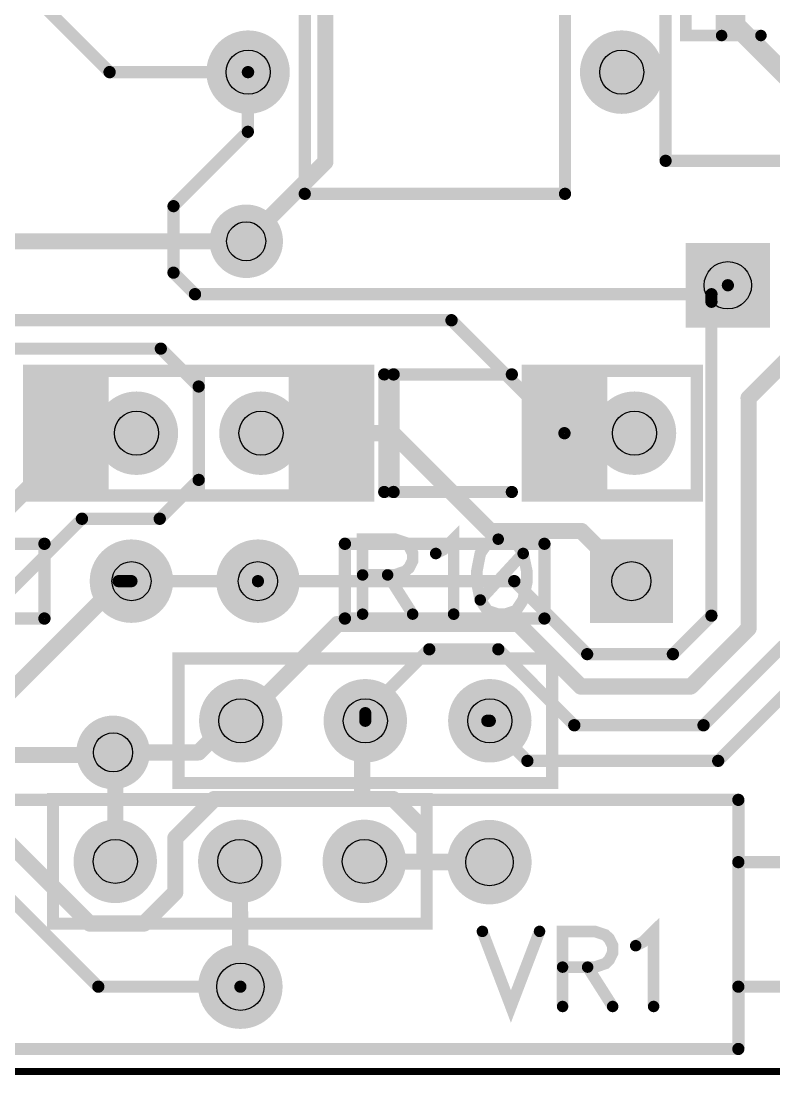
# Model space of a CAD drawing. Extents: x 0 to 2.88, y -0.23 to 2.17.
# Drawn here: x 1.951 to 2.556, y -0.003 to 0.843 of the extents above; entities that cross this region are included whole.
import ezdxf

# ---------------------------------------------------------------- set-up
doc = ezdxf.new("R2010")
doc.units = 0
for name, color, linetype in [('Board_Outline', 13, 'CONTINUOUS'), ('Bottom', 6, 'CONTINUOUS'), ('Bottom_Mask', 10, 'CONTINUOUS'), ('Bottom_Paste', 9, 'CONTINUOUS'), ('Bottom_Silk', 11, 'CONTINUOUS'), ('Drill_Bottom', 8, 'CONTINUOUS'), ('Drill_Top', 7, 'CONTINUOUS'), ('Top', 5, 'CONTINUOUS'), ('Top_Mask', 3, 'CONTINUOUS'), ('Top_Silk', 2, 'CONTINUOUS')]:
    doc.layers.add(name, color=color, linetype=linetype)

msp = doc.modelspace()

# ---------------------------------------------------------------- linework, layer by layer
at = {"layer": 'Board_Outline', "linetype": 'CONTINUOUS', "const_width": 0.0055}
msp.add_lwpolyline([(0, 2.1654), (2.874, 2.1654), (2.874, 0), (0, 0), (0, 2.1654)], dxfattribs=at)
at = {"layer": 'Bottom', "linetype": 'CONTINUOUS'}
for points, const_width in [([(2.525, 0.84), (2.525, 1.0438)], 0.0157), ([(2.1955, 0.9557), (2.1955, 0.7302)], 0.013), ([(2.0222, 0.8024), (1.8851, 0.9395)], 0.0098), ([(2.6634, 0.7017), (2.525, 0.84)], 0.0157), ([(2.1335, 0.8024), (2.0222, 0.8024)], 0.0098), ([(2.0222, 0.8024), (2.1332, 0.8024)], 0.0098), ([(2.1332, 0.8024), (2.1332, 0.7545)], 0.0098), ([(2.1332, 0.7545), (2.0735, 0.6948)], 0.0098), ([(2.1955, 0.7302), (2.1319, 0.6666)], 0.013), ([(2.0735, 0.6948), (2.0735, 0.6414)], 0.0098), ([(2.6777, 0.6831), (2.5354, 0.5407)], 0.013), ([(2.0735, 0.6414), (2.0908, 0.6241)], 0.0098), ([(2.5055, 0.618), (2.5187, 0.6313)], 0.0098), ([(2.0908, 0.6241), (2.5055, 0.6241)], 0.0098), ([(2.5055, 0.6241), (2.5055, 0.618)], 0.0098), ([(2.5055, 0.366), (2.5055, 0.618)], 0.0098), ([(1.9369, 0.6032), (2.2968, 0.6032)], 0.0098), ([(2.2968, 0.6032), (2.3875, 0.5125)], 0.0098), ([(2.0634, 0.5804), (1.9127, 0.5804)], 0.0098), ([(2.0938, 0.55), (2.0634, 0.5804)], 0.0098), ([(2.0938, 0.475), (2.0938, 0.55)], 0.0098), ([(2.5354, 0.5407), (2.5354, 0.3557)], 0.013), ([(1.8809, 0.3924), (2.001, 0.5125)], 0.013), ([(2.001, 0.5125), (1.987, 0.5125)], 0.013), ([(2.0438, 0.5125), (1.987, 0.5125)], 0.013), ([(2.1438, 0.5125), (2.2005, 0.5125)], 0.013), ([(2.2495, 0.5125), (2.2005, 0.5125)], 0.013), ([(2.328, 0.434), (2.2495, 0.5125)], 0.013), ([(2.4438, 0.5125), (2.3875, 0.5125)], 0.013), ([(2.0625, 0.4438), (2.0938, 0.475)], 0.0098), ([(1.9, 0.3438), (2, 0.4438)], 0.0098), ([(2, 0.4438), (2.0625, 0.4438)], 0.0098), ([(2.401, 0.434), (2.328, 0.434)], 0.013), ([(2.4413, 0.3937), (2.401, 0.434)], 0.013), ([(1.9031, 0.2656), (2.0312, 0.3937)], 0.013), ([(2.0312, 0.3937), (2.0295, 0.3937)], 0.013), ([(2.0398, 0.3937), (2.0295, 0.3937)], 0.0098), ([(2.0295, 0.3937), (2.1413, 0.3937)], 0.0098), ([(2.1413, 0.3937), (2.3472, 0.3937)], 0.0098), ([(2.3472, 0.3937), (2.4058, 0.3351)], 0.0098), ([(2.2053, 0.3593), (2.1276, 0.2816)], 0.013), ([(2.3504, 0.3593), (2.2053, 0.3593)], 0.013), ([(2.4006, 0.3091), (2.3504, 0.3593)], 0.013), ([(2.4746, 0.3351), (2.5055, 0.366)], 0.0098), ([(2.5109, 0.2494), (2.6242, 0.3627)], 0.0098), ([(2.5354, 0.3557), (2.4889, 0.3091)], 0.013), ([(2.4992, 0.278), (2.5637, 0.3425)], 0.0098), ([(2.2276, 0.2877), (2.2789, 0.339)], 0.0098), ([(2.2789, 0.339), (2.3344, 0.339)], 0.0098), ([(2.3344, 0.339), (2.3954, 0.278)], 0.0098), ([(2.4058, 0.3351), (2.4746, 0.3351)], 0.0098), ([(2.4889, 0.3091), (2.4006, 0.3091)], 0.013), ([(2.0937, 0.2562), (2.1276, 0.2901)], 0.013), ([(2.1276, 0.2901), (2.0938, 0.2562)], 0.013), ([(2.1276, 0.2816), (2.1276, 0.2901)], 0.013), ([(2.1276, 0.2901), (2.1276, 0.2816)], 0.013), ([(2.2276, 0.2816), (2.225, 0.2816)], 0.013), ([(2.225, 0.2816), (2.225, 0.2188)], 0.013), ([(2.2276, 0.2816), (2.2276, 0.2877)], 0.0098), ([(2.3276, 0.2816), (2.3256, 0.2816)], 0.0098), ([(2.3256, 0.2816), (2.3577, 0.2494)], 0.0098), ([(2.3954, 0.278), (2.4992, 0.278)], 0.0098), ([(2.0938, 0.2562), (2.025, 0.2562)], 0.013), ([(2.0268, 0.1687), (2.0268, 0.2562)], 0.013), ([(2.0268, 0.2562), (2.0937, 0.2562)], 0.013), ([(2.3577, 0.2494), (2.5109, 0.2494)], 0.0098), ([(2.1063, 0.2188), (2.075, 0.1875)], 0.013), ([(2.2312, 0.2188), (2.1063, 0.2188)], 0.013), ([(2.225, 0.2188), (2.2312, 0.2188)], 0.013), ([(2.25, 0.2188), (2.2312, 0.2188)], 0.013), ([(2.275, 0.1938), (2.25, 0.2188)], 0.013), ([(2.0062, 0.1188), (1.9366, 0.1884)], 0.013), ([(2.275, 0.1681), (2.275, 0.1938)], 0.013), ([(2.075, 0.1875), (2.075, 0.1438)], 0.013), ([(2.0131, 0.0681), (1.902, 0.1792)], 0.0098), ([(2.1273, 0.0681), (2.1268, 0.1687)], 0.013), ([(2.2268, 0.1687), (2.3273, 0.1681)], 0.013), ([(2.3273, 0.1681), (2.275, 0.1681)], 0.013), ([(2.075, 0.1438), (2.05, 0.1188)], 0.013), ([(2.05, 0.1188), (2.0062, 0.1188)], 0.013), ([(2.1273, 0.0681), (2.0131, 0.0681)], 0.0098)]:
    msp.add_lwpolyline(points, dxfattribs=dict(at, const_width=const_width))
for points, const_width in [([(2.5211, 0.84, 1), (2.5289, 0.84, 1), (2.5211, 0.84, 1)], 0.0079), ([(2.5211, 0.84, 1), (2.5289, 0.84, 1), (2.5211, 0.84, 1)], 0.0079), ([(2.1482, 0.8024, 1), (2.1187, 0.8024, 1), (2.1482, 0.8024, 1)], 0.0295), ([(2.4482, 0.8024, 1), (2.4187, 0.8024, 1), (2.4482, 0.8024, 1)], 0.0295), ([(2.0197, 0.8024, 1), (2.0247, 0.8024, 1), (2.0197, 0.8024, 1)], 0.0049), ([(2.0197, 0.8024, 1), (2.0247, 0.8024, 1), (2.0197, 0.8024, 1)], 0.0049), ([(2.0197, 0.8024, 1), (2.0247, 0.8024, 1), (2.0197, 0.8024, 1)], 0.0049), ([(2.1308, 0.8024, 1), (2.1357, 0.8024, 1), (2.1308, 0.8024, 1)], 0.0049), ([(2.1308, 0.8024, 1), (2.1357, 0.8024, 1), (2.1308, 0.8024, 1)], 0.0049), ([(2.131, 0.8024, 1), (2.1359, 0.8024, 1), (2.131, 0.8024, 1)], 0.0049), ([(2.1308, 0.7545, 1), (2.1357, 0.7545, 1), (2.1308, 0.7545, 1)], 0.0049), ([(2.1308, 0.7545, 1), (2.1357, 0.7545, 1), (2.1308, 0.7545, 1)], 0.0049), ([(2.1922, 0.7302, 1), (2.1987, 0.7302, 1), (2.1922, 0.7302, 1)], 0.0065), ([(2.1922, 0.7302, 1), (2.1987, 0.7302, 1), (2.1922, 0.7302, 1)], 0.0065), ([(2.0711, 0.6948, 1), (2.076, 0.6948, 1), (2.0711, 0.6948, 1)], 0.0049), ([(2.0711, 0.6948, 1), (2.076, 0.6948, 1), (2.0711, 0.6948, 1)], 0.0049), ([(2.1172, 0.6666, 1), (2.1467, 0.6666, 1), (2.1172, 0.6666, 1)], 0.0295), ([(2.1287, 0.6666, 1), (2.1352, 0.6666, 1), (2.1287, 0.6666, 1)], 0.0065), ([(2.0711, 0.6414, 1), (2.076, 0.6414, 1), (2.0711, 0.6414, 1)], 0.0049), ([(2.0711, 0.6414, 1), (2.076, 0.6414, 1), (2.0711, 0.6414, 1)], 0.0049), ([(2.5163, 0.6313, 1), (2.5212, 0.6313, 1), (2.5163, 0.6313, 1)], 0.0049), ([(2.0883, 0.6241, 1), (2.0933, 0.6241, 1), (2.0883, 0.6241, 1)], 0.0049), ([(2.0883, 0.6241, 1), (2.0933, 0.6241, 1), (2.0883, 0.6241, 1)], 0.0049), ([(2.5031, 0.6241, 1), (2.508, 0.6241, 1), (2.5031, 0.6241, 1)], 0.0049), ([(2.5031, 0.6241, 1), (2.508, 0.6241, 1), (2.5031, 0.6241, 1)], 0.0049), ([(2.5031, 0.618, 1), (2.508, 0.618, 1), (2.5031, 0.618, 1)], 0.0049), ([(2.5031, 0.618, 1), (2.508, 0.618, 1), (2.5031, 0.618, 1)], 0.0049), ([(2.5031, 0.618, 1), (2.508, 0.618, 1), (2.5031, 0.618, 1)], 0.0049), ([(2.2943, 0.6032, 1), (2.2993, 0.6032, 1), (2.2943, 0.6032, 1)], 0.0049), ([(2.2943, 0.6032, 1), (2.2993, 0.6032, 1), (2.2943, 0.6032, 1)], 0.0049), ([(2.0609, 0.5804, 1), (2.0658, 0.5804, 1), (2.0609, 0.5804, 1)], 0.0049), ([(2.0609, 0.5804, 1), (2.0658, 0.5804, 1), (2.0609, 0.5804, 1)], 0.0049), ([(2.0913, 0.55, 1), (2.0962, 0.55, 1), (2.0913, 0.55, 1)], 0.0049), ([(2.0913, 0.55, 1), (2.0962, 0.55, 1), (2.0913, 0.55, 1)], 0.0049), ([(2.0585, 0.5125, 1), (2.029, 0.5125, 1), (2.0585, 0.5125, 1)], 0.0295), ([(2.1585, 0.5125, 1), (2.129, 0.5125, 1), (2.1585, 0.5125, 1)], 0.0295), ([(2.4585, 0.5125, 1), (2.429, 0.5125, 1), (2.4585, 0.5125, 1)], 0.0295), ([(2.5321, 0.5407, 1), (2.5386, 0.5407, 1), (2.5321, 0.5407, 1)], 0.0065), ([(2.5321, 0.5407, 1), (2.5386, 0.5407, 1), (2.5321, 0.5407, 1)], 0.0065), ([(1.9838, 0.5125, 1), (1.9903, 0.5125, 1), (1.9838, 0.5125, 1)], 0.0065), ([(1.9838, 0.5125, 1), (1.9903, 0.5125, 1), (1.9838, 0.5125, 1)], 0.0065), ([(1.9978, 0.5125, 1), (2.0043, 0.5125, 1), (1.9978, 0.5125, 1)], 0.0065), ([(1.9978, 0.5125, 1), (2.0043, 0.5125, 1), (1.9978, 0.5125, 1)], 0.0065), ([(2.0405, 0.5125, 1), (2.047, 0.5125, 1), (2.0405, 0.5125, 1)], 0.0065), ([(2.1405, 0.5125, 1), (2.147, 0.5125, 1), (2.1405, 0.5125, 1)], 0.0065), ([(2.1972, 0.5125, 1), (2.2037, 0.5125, 1), (2.1972, 0.5125, 1)], 0.0065), ([(2.1972, 0.5125, 1), (2.2037, 0.5125, 1), (2.1972, 0.5125, 1)], 0.0065), ([(2.2463, 0.5125, 1), (2.2528, 0.5125, 1), (2.2463, 0.5125, 1)], 0.0065), ([(2.2463, 0.5125, 1), (2.2528, 0.5125, 1), (2.2463, 0.5125, 1)], 0.0065), ([(2.3843, 0.5125, 1), (2.3907, 0.5125, 1), (2.3843, 0.5125, 1)], 0.0065), ([(2.385, 0.5125, 1), (2.39, 0.5125, 1), (2.385, 0.5125, 1)], 0.0049), ([(2.4405, 0.5125, 1), (2.447, 0.5125, 1), (2.4405, 0.5125, 1)], 0.0065), ([(2.0913, 0.475, 1), (2.0962, 0.475, 1), (2.0913, 0.475, 1)], 0.0049), ([(2.0913, 0.475, 1), (2.0962, 0.475, 1), (2.0913, 0.475, 1)], 0.0049), ([(1.9975, 0.4438, 1), (2.0025, 0.4438, 1), (1.9975, 0.4438, 1)], 0.0049), ([(1.9975, 0.4438, 1), (2.0025, 0.4438, 1), (1.9975, 0.4438, 1)], 0.0049), ([(2.06, 0.4438, 1), (2.065, 0.4438, 1), (2.06, 0.4438, 1)], 0.0049), ([(2.06, 0.4438, 1), (2.065, 0.4438, 1), (2.06, 0.4438, 1)], 0.0049), ([(2.3248, 0.434, 1), (2.3313, 0.434, 1), (2.3248, 0.434, 1)], 0.0065), ([(2.3248, 0.434, 1), (2.3313, 0.434, 1), (2.3248, 0.434, 1)], 0.0065), ([(2.3978, 0.434, 1), (2.4043, 0.434, 1), (2.3978, 0.434, 1)], 0.0065), ([(2.3978, 0.434, 1), (2.4043, 0.434, 1), (2.3978, 0.434, 1)], 0.0065), ([(2.0545, 0.3937, 1), (2.025, 0.3937, 1), (2.0545, 0.3937, 1)], 0.0295), ([(2.1561, 0.3937, 1), (2.1266, 0.3937, 1), (2.1561, 0.3937, 1)], 0.0295), ([(2.0262, 0.3937, 1), (2.0327, 0.3937, 1), (2.0262, 0.3937, 1)], 0.0065), ([(2.027, 0.3937, 1), (2.0319, 0.3937, 1), (2.027, 0.3937, 1)], 0.0049), ([(2.027, 0.3937, 1), (2.0319, 0.3937, 1), (2.027, 0.3937, 1)], 0.0049), ([(2.028, 0.3937, 1), (2.0344, 0.3937, 1), (2.028, 0.3937, 1)], 0.0065), ([(2.028, 0.3937, 1), (2.0344, 0.3937, 1), (2.028, 0.3937, 1)], 0.0065), ([(2.0373, 0.3937, 1), (2.0422, 0.3937, 1), (2.0373, 0.3937, 1)], 0.0049), ([(2.1389, 0.3937, 1), (2.1438, 0.3937, 1), (2.1389, 0.3937, 1)], 0.0049), ([(2.1389, 0.3937, 1), (2.1438, 0.3937, 1), (2.1389, 0.3937, 1)], 0.0049), ([(2.3447, 0.3937, 1), (2.3497, 0.3937, 1), (2.3447, 0.3937, 1)], 0.0049), ([(2.3447, 0.3937, 1), (2.3497, 0.3937, 1), (2.3447, 0.3937, 1)], 0.0049), ([(2.4381, 0.3937, 1), (2.4446, 0.3937, 1), (2.4381, 0.3937, 1)], 0.0065), ([(2.202, 0.3593, 1), (2.2085, 0.3593, 1), (2.202, 0.3593, 1)], 0.0065), ([(2.202, 0.3593, 1), (2.2085, 0.3593, 1), (2.202, 0.3593, 1)], 0.0065), ([(2.3472, 0.3593, 1), (2.3537, 0.3593, 1), (2.3472, 0.3593, 1)], 0.0065), ([(2.3472, 0.3593, 1), (2.3537, 0.3593, 1), (2.3472, 0.3593, 1)], 0.0065), ([(2.5031, 0.366, 1), (2.508, 0.366, 1), (2.5031, 0.366, 1)], 0.0049), ([(2.5031, 0.366, 1), (2.508, 0.366, 1), (2.5031, 0.366, 1)], 0.0049), ([(2.5321, 0.3557, 1), (2.5386, 0.3557, 1), (2.5321, 0.3557, 1)], 0.0065), ([(2.5321, 0.3557, 1), (2.5386, 0.3557, 1), (2.5321, 0.3557, 1)], 0.0065), ([(2.2765, 0.339, 1), (2.2814, 0.339, 1), (2.2765, 0.339, 1)], 0.0049), ([(2.2765, 0.339, 1), (2.2814, 0.339, 1), (2.2765, 0.339, 1)], 0.0049), ([(2.3319, 0.339, 1), (2.3368, 0.339, 1), (2.3319, 0.339, 1)], 0.0049), ([(2.3319, 0.339, 1), (2.3368, 0.339, 1), (2.3319, 0.339, 1)], 0.0049), ([(2.4033, 0.3351, 1), (2.4082, 0.3351, 1), (2.4033, 0.3351, 1)], 0.0049), ([(2.4033, 0.3351, 1), (2.4082, 0.3351, 1), (2.4033, 0.3351, 1)], 0.0049), ([(2.4721, 0.3351, 1), (2.4771, 0.3351, 1), (2.4721, 0.3351, 1)], 0.0049), ([(2.4721, 0.3351, 1), (2.4771, 0.3351, 1), (2.4721, 0.3351, 1)], 0.0049), ([(2.3973, 0.3091, 1), (2.4038, 0.3091, 1), (2.3973, 0.3091, 1)], 0.0065), ([(2.3973, 0.3091, 1), (2.4038, 0.3091, 1), (2.3973, 0.3091, 1)], 0.0065), ([(2.4856, 0.3091, 1), (2.4921, 0.3091, 1), (2.4856, 0.3091, 1)], 0.0065), ([(2.4856, 0.3091, 1), (2.4921, 0.3091, 1), (2.4856, 0.3091, 1)], 0.0065), ([(2.1423, 0.2816, 1), (2.1128, 0.2816, 1), (2.1423, 0.2816, 1)], 0.0295), ([(2.2423, 0.2816, 1), (2.2128, 0.2816, 1), (2.2423, 0.2816, 1)], 0.0295), ([(2.3423, 0.2816, 1), (2.3128, 0.2816, 1), (2.3423, 0.2816, 1)], 0.0295), ([(2.1243, 0.2901, 1), (2.1308, 0.2901, 1), (2.1243, 0.2901, 1)], 0.0065), ([(2.1243, 0.2901, 1), (2.1308, 0.2901, 1), (2.1243, 0.2901, 1)], 0.0065), ([(2.1243, 0.2901, 1), (2.1308, 0.2901, 1), (2.1243, 0.2901, 1)], 0.0065), ([(2.1243, 0.2901, 1), (2.1308, 0.2901, 1), (2.1243, 0.2901, 1)], 0.0065), ([(2.1243, 0.2816, 1), (2.1308, 0.2816, 1), (2.1243, 0.2816, 1)], 0.0065), ([(2.1243, 0.2816, 1), (2.1308, 0.2816, 1), (2.1243, 0.2816, 1)], 0.0065), ([(2.1243, 0.2816, 1), (2.1308, 0.2816, 1), (2.1243, 0.2816, 1)], 0.0065), ([(2.2218, 0.2816, 1), (2.2282, 0.2816, 1), (2.2218, 0.2816, 1)], 0.0065), ([(2.2218, 0.2816, 1), (2.2282, 0.2816, 1), (2.2218, 0.2816, 1)], 0.0065), ([(2.2243, 0.2816, 1), (2.2308, 0.2816, 1), (2.2243, 0.2816, 1)], 0.0065), ([(2.2251, 0.2877, 1), (2.23, 0.2877, 1), (2.2251, 0.2877, 1)], 0.0049), ([(2.2251, 0.2877, 1), (2.23, 0.2877, 1), (2.2251, 0.2877, 1)], 0.0049), ([(2.0102, 0.2562, 1), (2.0398, 0.2562, 1), (2.0102, 0.2562, 1)], 0.0295), ([(2.2251, 0.2816, 1), (2.23, 0.2816, 1), (2.2251, 0.2816, 1)], 0.0049), ([(2.3231, 0.2816, 1), (2.328, 0.2816, 1), (2.3231, 0.2816, 1)], 0.0049), ([(2.3231, 0.2816, 1), (2.328, 0.2816, 1), (2.3231, 0.2816, 1)], 0.0049), ([(2.3251, 0.2816, 1), (2.33, 0.2816, 1), (2.3251, 0.2816, 1)], 0.0049), ([(2.3929, 0.278, 1), (2.3979, 0.278, 1), (2.3929, 0.278, 1)], 0.0049), ([(2.3929, 0.278, 1), (2.3979, 0.278, 1), (2.3929, 0.278, 1)], 0.0049), ([(2.4967, 0.278, 1), (2.5017, 0.278, 1), (2.4967, 0.278, 1)], 0.0049), ([(2.4967, 0.278, 1), (2.5017, 0.278, 1), (2.4967, 0.278, 1)], 0.0049), ([(2.0218, 0.2562, 1), (2.0282, 0.2562, 1), (2.0218, 0.2562, 1)], 0.0065), ([(2.0235, 0.2562, 1), (2.03, 0.2562, 1), (2.0235, 0.2562, 1)], 0.0065), ([(2.0235, 0.2562, 1), (2.03, 0.2562, 1), (2.0235, 0.2562, 1)], 0.0065), ([(2.0905, 0.2562, 1), (2.097, 0.2562, 1), (2.0905, 0.2562, 1)], 0.0065), ([(2.0905, 0.2562, 1), (2.097, 0.2562, 1), (2.0905, 0.2562, 1)], 0.0065), ([(2.0905, 0.2562, 1), (2.097, 0.2562, 1), (2.0905, 0.2562, 1)], 0.0065), ([(2.0905, 0.2562, 1), (2.097, 0.2562, 1), (2.0905, 0.2562, 1)], 0.0065), ([(2.3553, 0.2494, 1), (2.3602, 0.2494, 1), (2.3553, 0.2494, 1)], 0.0049), ([(2.3553, 0.2494, 1), (2.3602, 0.2494, 1), (2.3553, 0.2494, 1)], 0.0049), ([(2.5085, 0.2494, 1), (2.5134, 0.2494, 1), (2.5085, 0.2494, 1)], 0.0049), ([(2.5085, 0.2494, 1), (2.5134, 0.2494, 1), (2.5085, 0.2494, 1)], 0.0049), ([(2.103, 0.2188, 1), (2.1095, 0.2188, 1), (2.103, 0.2188, 1)], 0.0065), ([(2.103, 0.2188, 1), (2.1095, 0.2188, 1), (2.103, 0.2188, 1)], 0.0065), ([(2.2218, 0.2188, 1), (2.2282, 0.2188, 1), (2.2218, 0.2188, 1)], 0.0065), ([(2.2218, 0.2188, 1), (2.2282, 0.2188, 1), (2.2218, 0.2188, 1)], 0.0065), ([(2.228, 0.2188, 1), (2.2345, 0.2188, 1), (2.228, 0.2188, 1)], 0.0065), ([(2.228, 0.2188, 1), (2.2345, 0.2188, 1), (2.228, 0.2188, 1)], 0.0065), ([(2.228, 0.2188, 1), (2.2345, 0.2188, 1), (2.228, 0.2188, 1)], 0.0065), ([(2.2468, 0.2188, 1), (2.2532, 0.2188, 1), (2.2468, 0.2188, 1)], 0.0065), ([(2.2468, 0.2188, 1), (2.2532, 0.2188, 1), (2.2468, 0.2188, 1)], 0.0065), ([(2.0415, 0.1687, 1), (2.012, 0.1687, 1), (2.0415, 0.1687, 1)], 0.0295), ([(2.1415, 0.1687, 1), (2.112, 0.1687, 1), (2.1415, 0.1687, 1)], 0.0295), ([(2.2415, 0.1687, 1), (2.212, 0.1687, 1), (2.2415, 0.1687, 1)], 0.0295), ([(2.2718, 0.1938, 1), (2.2782, 0.1938, 1), (2.2718, 0.1938, 1)], 0.0065), ([(2.2718, 0.1938, 1), (2.2782, 0.1938, 1), (2.2718, 0.1938, 1)], 0.0065), ([(2.3423, 0.1681, 1), (2.3123, 0.1681, 1), (2.3423, 0.1681, 1)], 0.03), ([(2.0718, 0.1875, 1), (2.0782, 0.1875, 1), (2.0718, 0.1875, 1)], 0.0065), ([(2.0718, 0.1875, 1), (2.0782, 0.1875, 1), (2.0718, 0.1875, 1)], 0.0065), ([(2.0235, 0.1687, 1), (2.03, 0.1687, 1), (2.0235, 0.1687, 1)], 0.0065), ([(2.1235, 0.1687, 1), (2.13, 0.1687, 1), (2.1235, 0.1687, 1)], 0.0065), ([(2.2235, 0.1687, 1), (2.23, 0.1687, 1), (2.2235, 0.1687, 1)], 0.0065), ([(2.2718, 0.1681, 1), (2.2782, 0.1681, 1), (2.2718, 0.1681, 1)], 0.0065), ([(2.2718, 0.1681, 1), (2.2782, 0.1681, 1), (2.2718, 0.1681, 1)], 0.0065), ([(2.324, 0.1681, 1), (2.3305, 0.1681, 1), (2.324, 0.1681, 1)], 0.0065), ([(2.324, 0.1681, 1), (2.3305, 0.1681, 1), (2.324, 0.1681, 1)], 0.0065), ([(2.0718, 0.1438, 1), (2.0782, 0.1438, 1), (2.0718, 0.1438, 1)], 0.0065), ([(2.0718, 0.1438, 1), (2.0782, 0.1438, 1), (2.0718, 0.1438, 1)], 0.0065), ([(2.003, 0.1188, 1), (2.0095, 0.1188, 1), (2.003, 0.1188, 1)], 0.0065), ([(2.003, 0.1188, 1), (2.0095, 0.1188, 1), (2.003, 0.1188, 1)], 0.0065), ([(2.0468, 0.1188, 1), (2.0532, 0.1188, 1), (2.0468, 0.1188, 1)], 0.0065), ([(2.0468, 0.1188, 1), (2.0532, 0.1188, 1), (2.0468, 0.1188, 1)], 0.0065), ([(2.1423, 0.0681, 1), (2.1123, 0.0681, 1), (2.1423, 0.0681, 1)], 0.03), ([(2.0107, 0.0681, 1), (2.0156, 0.0681, 1), (2.0107, 0.0681, 1)], 0.0049), ([(2.0107, 0.0681, 1), (2.0156, 0.0681, 1), (2.0107, 0.0681, 1)], 0.0049), ([(2.124, 0.0681, 1), (2.1305, 0.0681, 1), (2.124, 0.0681, 1)], 0.0065), ([(2.1248, 0.0681, 1), (2.1297, 0.0681, 1), (2.1248, 0.0681, 1)], 0.0049)]:
    msp.add_lwpolyline(points, format="xyb", dxfattribs=dict(at, const_width=const_width))
at = {"layer": 'Bottom'}
for points in [[(2.4887, 0.6613), (2.5487, 0.6613), (2.4887, 0.6013), (2.5487, 0.6013)], [(1.9565, 0.5637), (2.0175, 0.5637), (1.9565, 0.4613), (2.0175, 0.4613)], [(2.17, 0.5637), (2.231, 0.5637), (2.17, 0.4613), (2.231, 0.4613)], [(2.357, 0.5637), (2.418, 0.5637), (2.357, 0.4613), (2.418, 0.4613)], [(2.4118, 0.4232), (2.4709, 0.4232), (2.4118, 0.3642), (2.4709, 0.3642)]]:
    msp.add_solid(points, dxfattribs=at)
at = {"layer": 'Bottom_Mask', "linetype": 'CONTINUOUS'}
for points, const_width in [([(2.1502, 0.8024, 1), (2.1167, 0.8024, 1), (2.1502, 0.8024, 1)], 0.0335), ([(2.1167, 0.8024, 1), (2.1502, 0.8024, 1), (2.1167, 0.8024, 1)], 0.0335), ([(2.4502, 0.8024, 1), (2.4167, 0.8024, 1), (2.4502, 0.8024, 1)], 0.0335), ([(2.4167, 0.8024, 1), (2.4502, 0.8024, 1), (2.4167, 0.8024, 1)], 0.0335), ([(2.0605, 0.5125, 1), (2.027, 0.5125, 1), (2.0605, 0.5125, 1)], 0.0335), ([(2.027, 0.5125, 1), (2.0605, 0.5125, 1), (2.027, 0.5125, 1)], 0.0335), ([(2.1605, 0.5125, 1), (2.127, 0.5125, 1), (2.1605, 0.5125, 1)], 0.0335), ([(2.127, 0.5125, 1), (2.1605, 0.5125, 1), (2.127, 0.5125, 1)], 0.0335), ([(2.4605, 0.5125, 1), (2.427, 0.5125, 1), (2.4605, 0.5125, 1)], 0.0335), ([(2.427, 0.5125, 1), (2.4605, 0.5125, 1), (2.427, 0.5125, 1)], 0.0335), ([(2.0565, 0.3937, 1), (2.023, 0.3937, 1), (2.0565, 0.3937, 1)], 0.0335), ([(2.023, 0.3937, 1), (2.0565, 0.3937, 1), (2.023, 0.3937, 1)], 0.0335), ([(2.1581, 0.3937, 1), (2.1246, 0.3937, 1), (2.1581, 0.3937, 1)], 0.0335), ([(2.1246, 0.3937, 1), (2.1581, 0.3937, 1), (2.1246, 0.3937, 1)], 0.0335), ([(2.1443, 0.2816, 1), (2.1108, 0.2816, 1), (2.1443, 0.2816, 1)], 0.0335), ([(2.1108, 0.2816, 1), (2.1443, 0.2816, 1), (2.1108, 0.2816, 1)], 0.0335), ([(2.2443, 0.2816, 1), (2.2108, 0.2816, 1), (2.2443, 0.2816, 1)], 0.0335), ([(2.2108, 0.2816, 1), (2.2443, 0.2816, 1), (2.2108, 0.2816, 1)], 0.0335), ([(2.3443, 0.2816, 1), (2.3108, 0.2816, 1), (2.3443, 0.2816, 1)], 0.0335), ([(2.3108, 0.2816, 1), (2.3443, 0.2816, 1), (2.3108, 0.2816, 1)], 0.0335), ([(2.0435, 0.1687, 1), (2.01, 0.1687, 1), (2.0435, 0.1687, 1)], 0.0335), ([(2.01, 0.1687, 1), (2.0435, 0.1687, 1), (2.01, 0.1687, 1)], 0.0335), ([(2.1435, 0.1687, 1), (2.11, 0.1687, 1), (2.1435, 0.1687, 1)], 0.0335), ([(2.11, 0.1687, 1), (2.1435, 0.1687, 1), (2.11, 0.1687, 1)], 0.0335), ([(2.2435, 0.1687, 1), (2.21, 0.1687, 1), (2.2435, 0.1687, 1)], 0.0335), ([(2.21, 0.1687, 1), (2.2435, 0.1687, 1), (2.21, 0.1687, 1)], 0.0335), ([(2.3442, 0.1681, 1), (2.3103, 0.1681, 1), (2.3442, 0.1681, 1)], 0.0339), ([(2.3103, 0.1681, 1), (2.3442, 0.1681, 1), (2.3103, 0.1681, 1)], 0.0339), ([(2.1442, 0.0681, 1), (2.1103, 0.0681, 1), (2.1442, 0.0681, 1)], 0.0339), ([(2.1103, 0.0681, 1), (2.1442, 0.0681, 1), (2.1103, 0.0681, 1)], 0.0339)]:
    msp.add_lwpolyline(points, format="xyb", dxfattribs=dict(at, const_width=const_width))
at = {"layer": 'Bottom_Mask'}
for points in [[(2.4848, 0.6652), (2.5527, 0.6652), (2.4848, 0.5973), (2.5527, 0.5973)], [(1.9526, 0.5676), (2.0215, 0.5676), (1.9526, 0.4574), (2.0215, 0.4574)], [(2.166, 0.5676), (2.2349, 0.5676), (2.166, 0.4574), (2.2349, 0.4574)], [(2.3531, 0.5676), (2.4219, 0.5676), (2.3531, 0.4574), (2.4219, 0.4574)], [(2.4079, 0.4272), (2.4748, 0.4272), (2.4079, 0.3602), (2.4748, 0.3602)]]:
    msp.add_solid(points, dxfattribs=at)
at = {"layer": 'Bottom_Paste'}
for points in [[(1.9604, 0.5597), (2.0136, 0.5597), (1.9604, 0.4653), (2.0136, 0.4653)], [(2.1739, 0.5597), (2.2271, 0.5597), (2.1739, 0.4653), (2.2271, 0.4653)], [(2.3609, 0.5597), (2.4141, 0.5597), (2.3609, 0.4653), (2.4141, 0.4653)]]:
    msp.add_solid(points, dxfattribs=at)
at = {"layer": 'Bottom_Silk', "linetype": 'CONTINUOUS', "const_width": 0.0049}
for points in [[(2.2403, 0.5597, 1), (2.2452, 0.5597, 1), (2.2403, 0.5597, 1)], [(2.2403, 0.5597, 1), (2.2452, 0.5597, 1), (2.2403, 0.5597, 1)], [(2.2478, 0.5597, 1), (2.2528, 0.5597, 1), (2.2478, 0.5597, 1)], [(2.3428, 0.5597, 1), (2.3477, 0.5597, 1), (2.3428, 0.5597, 1)], [(2.2403, 0.4653, 1), (2.2452, 0.4653, 1), (2.2403, 0.4653, 1)], [(2.2403, 0.4653, 1), (2.2452, 0.4653, 1), (2.2403, 0.4653, 1)], [(2.2478, 0.4653, 1), (2.2528, 0.4653, 1), (2.2478, 0.4653, 1)], [(2.3428, 0.4653, 1), (2.3477, 0.4653, 1), (2.3428, 0.4653, 1)]]:
    msp.add_lwpolyline(points, format="xyb", dxfattribs=at)
at = {"layer": 'Bottom_Silk', "linetype": 'CONTINUOUS', "const_width": 0.0098}
for points in [[(2.3452, 0.5597), (2.2428, 0.5597)], [(2.2428, 0.4653), (2.2428, 0.5597)], [(2.2503, 0.4653), (2.2503, 0.5597)], [(2.3452, 0.4653), (2.2428, 0.4653)]]:
    msp.add_lwpolyline(points, dxfattribs=at)
at = {"layer": 'Drill_Bottom'}
for centre, radius in [((2.1335, 0.8024), 0.0177), ((2.4335, 0.8024), 0.0177), ((2.1319, 0.6666), 0.0157), ((2.5187, 0.6313), 0.019), ((2.0438, 0.5125), 0.0177), ((2.1438, 0.5125), 0.0177), ((2.4438, 0.5125), 0.0177), ((2.0398, 0.3937), 0.0157), ((2.1413, 0.3937), 0.0157), ((2.4413, 0.3937), 0.0157), ((2.1276, 0.2816), 0.0177), ((2.2276, 0.2816), 0.0177), ((2.3276, 0.2816), 0.0177), ((2.025, 0.2562), 0.0157), ((2.0268, 0.1687), 0.0177), ((2.1268, 0.1687), 0.0177), ((2.2268, 0.1687), 0.0177), ((2.3273, 0.1681), 0.019), ((2.1273, 0.0681), 0.019)]:
    msp.add_circle(centre, radius, dxfattribs=at)
at = {"layer": 'Drill_Top'}
for centre, radius in [((2.1335, 0.8024), 0.0177), ((2.4335, 0.8024), 0.0177), ((2.1319, 0.6666), 0.0157), ((2.5187, 0.6313), 0.019), ((2.0438, 0.5125), 0.0177), ((2.1438, 0.5125), 0.0177), ((2.4438, 0.5125), 0.0177), ((2.0398, 0.3937), 0.0157), ((2.1413, 0.3937), 0.0157), ((2.4413, 0.3937), 0.0157), ((2.1276, 0.2816), 0.0177), ((2.2276, 0.2816), 0.0177), ((2.3276, 0.2816), 0.0177), ((2.025, 0.2562), 0.0157), ((2.0268, 0.1687), 0.0177), ((2.1268, 0.1687), 0.0177), ((2.2268, 0.1687), 0.0177), ((2.3273, 0.1681), 0.019), ((2.1273, 0.0681), 0.019)]:
    msp.add_circle(centre, radius, dxfattribs=at)
at = {"layer": 'Top', "linetype": 'CONTINUOUS'}
for points, const_width in [([(2.1482, 0.8024, 1), (2.1187, 0.8024, 1), (2.1482, 0.8024, 1)], 0.0295), ([(2.4482, 0.8024, 1), (2.4187, 0.8024, 1), (2.4482, 0.8024, 1)], 0.0295), ([(2.1172, 0.6666, 1), (2.1467, 0.6666, 1), (2.1172, 0.6666, 1)], 0.0295), ([(2.0585, 0.5125, 1), (2.029, 0.5125, 1), (2.0585, 0.5125, 1)], 0.0295), ([(2.1585, 0.5125, 1), (2.129, 0.5125, 1), (2.1585, 0.5125, 1)], 0.0295), ([(2.4585, 0.5125, 1), (2.429, 0.5125, 1), (2.4585, 0.5125, 1)], 0.0295), ([(2.0545, 0.3937, 1), (2.025, 0.3937, 1), (2.0545, 0.3937, 1)], 0.0295), ([(2.1561, 0.3937, 1), (2.1266, 0.3937, 1), (2.1561, 0.3937, 1)], 0.0295), ([(2.1423, 0.2816, 1), (2.1128, 0.2816, 1), (2.1423, 0.2816, 1)], 0.0295), ([(2.2423, 0.2816, 1), (2.2128, 0.2816, 1), (2.2423, 0.2816, 1)], 0.0295), ([(2.3423, 0.2816, 1), (2.3128, 0.2816, 1), (2.3423, 0.2816, 1)], 0.0295), ([(2.0102, 0.2562, 1), (2.0398, 0.2562, 1), (2.0102, 0.2562, 1)], 0.0295), ([(2.0415, 0.1687, 1), (2.012, 0.1687, 1), (2.0415, 0.1687, 1)], 0.0295), ([(2.1415, 0.1687, 1), (2.112, 0.1687, 1), (2.1415, 0.1687, 1)], 0.0295), ([(2.2415, 0.1687, 1), (2.212, 0.1687, 1), (2.2415, 0.1687, 1)], 0.0295), ([(2.3423, 0.1681, 1), (2.3123, 0.1681, 1), (2.3423, 0.1681, 1)], 0.03), ([(2.1423, 0.0681, 1), (2.1123, 0.0681, 1), (2.1423, 0.0681, 1)], 0.03)]:
    msp.add_lwpolyline(points, format="xyb", dxfattribs=dict(at, const_width=const_width))
at = {"layer": 'Top'}
for points in [[(2.4887, 0.6613), (2.5487, 0.6613), (2.4887, 0.6013), (2.5487, 0.6013)], [(2.4118, 0.4232), (2.4709, 0.4232), (2.4118, 0.3642), (2.4709, 0.3642)]]:
    msp.add_solid(points, dxfattribs=at)
at = {"layer": 'Top_Mask', "linetype": 'CONTINUOUS'}
for points, const_width in [([(2.1502, 0.8024, 1), (2.1167, 0.8024, 1), (2.1502, 0.8024, 1)], 0.0335), ([(2.1167, 0.8024, 1), (2.1502, 0.8024, 1), (2.1167, 0.8024, 1)], 0.0335), ([(2.4502, 0.8024, 1), (2.4167, 0.8024, 1), (2.4502, 0.8024, 1)], 0.0335), ([(2.4167, 0.8024, 1), (2.4502, 0.8024, 1), (2.4167, 0.8024, 1)], 0.0335), ([(2.0605, 0.5125, 1), (2.027, 0.5125, 1), (2.0605, 0.5125, 1)], 0.0335), ([(2.027, 0.5125, 1), (2.0605, 0.5125, 1), (2.027, 0.5125, 1)], 0.0335), ([(2.1605, 0.5125, 1), (2.127, 0.5125, 1), (2.1605, 0.5125, 1)], 0.0335), ([(2.127, 0.5125, 1), (2.1605, 0.5125, 1), (2.127, 0.5125, 1)], 0.0335), ([(2.4605, 0.5125, 1), (2.427, 0.5125, 1), (2.4605, 0.5125, 1)], 0.0335), ([(2.427, 0.5125, 1), (2.4605, 0.5125, 1), (2.427, 0.5125, 1)], 0.0335), ([(2.0565, 0.3937, 1), (2.023, 0.3937, 1), (2.0565, 0.3937, 1)], 0.0335), ([(2.023, 0.3937, 1), (2.0565, 0.3937, 1), (2.023, 0.3937, 1)], 0.0335), ([(2.1581, 0.3937, 1), (2.1246, 0.3937, 1), (2.1581, 0.3937, 1)], 0.0335), ([(2.1246, 0.3937, 1), (2.1581, 0.3937, 1), (2.1246, 0.3937, 1)], 0.0335), ([(2.1443, 0.2816, 1), (2.1108, 0.2816, 1), (2.1443, 0.2816, 1)], 0.0335), ([(2.1108, 0.2816, 1), (2.1443, 0.2816, 1), (2.1108, 0.2816, 1)], 0.0335), ([(2.2443, 0.2816, 1), (2.2108, 0.2816, 1), (2.2443, 0.2816, 1)], 0.0335), ([(2.2108, 0.2816, 1), (2.2443, 0.2816, 1), (2.2108, 0.2816, 1)], 0.0335), ([(2.3443, 0.2816, 1), (2.3108, 0.2816, 1), (2.3443, 0.2816, 1)], 0.0335), ([(2.3108, 0.2816, 1), (2.3443, 0.2816, 1), (2.3108, 0.2816, 1)], 0.0335), ([(2.0435, 0.1687, 1), (2.01, 0.1687, 1), (2.0435, 0.1687, 1)], 0.0335), ([(2.01, 0.1687, 1), (2.0435, 0.1687, 1), (2.01, 0.1687, 1)], 0.0335), ([(2.1435, 0.1687, 1), (2.11, 0.1687, 1), (2.1435, 0.1687, 1)], 0.0335), ([(2.11, 0.1687, 1), (2.1435, 0.1687, 1), (2.11, 0.1687, 1)], 0.0335), ([(2.2435, 0.1687, 1), (2.21, 0.1687, 1), (2.2435, 0.1687, 1)], 0.0335), ([(2.21, 0.1687, 1), (2.2435, 0.1687, 1), (2.21, 0.1687, 1)], 0.0335), ([(2.3442, 0.1681, 1), (2.3103, 0.1681, 1), (2.3442, 0.1681, 1)], 0.0339), ([(2.3103, 0.1681, 1), (2.3442, 0.1681, 1), (2.3103, 0.1681, 1)], 0.0339), ([(2.1442, 0.0681, 1), (2.1103, 0.0681, 1), (2.1442, 0.0681, 1)], 0.0339), ([(2.1103, 0.0681, 1), (2.1442, 0.0681, 1), (2.1103, 0.0681, 1)], 0.0339)]:
    msp.add_lwpolyline(points, format="xyb", dxfattribs=dict(at, const_width=const_width))
at = {"layer": 'Top_Mask'}
for points in [[(2.4848, 0.6652), (2.5527, 0.6652), (2.4848, 0.5973), (2.5527, 0.5973)], [(2.4079, 0.4272), (2.4748, 0.4272), (2.4079, 0.3602), (2.4748, 0.3602)]]:
    msp.add_solid(points, dxfattribs=at)
at = {"layer": 'Top_Silk', "linetype": 'CONTINUOUS'}
for points, const_width in [([(2.179, 1.5), (2.179, 0.7047)], 0.0098), ([(2.3879, 1.5), (2.3879, 0.7047)], 0.0098), ([(2.4687, 0.7312), (2.4687, 1.0313)], 0.0098), ([(2.5137, 0.8318), (2.5137, 0.8576), (2.5108, 0.8662), (2.5079, 0.8691), (2.5022, 0.872), (2.4965, 0.872), (2.4908, 0.8691), (2.4878, 0.8662), (2.485, 0.8576), (2.485, 0.8318), (2.5453, 0.8318)], 0.0093), ([(2.5687, 0.7312), (2.4687, 0.7312)], 0.0098), ([(2.179, 0.7047), (2.3879, 0.7047)], 0.0098), ([(2.1319, 0.6666), (1.7104, 0.6666)], 0.013), ([(1.9938, 0.5625), (2.0938, 0.5625), (2.0938, 0.4625), (1.9938, 0.4625), (1.9938, 0.5625)], 0.0098), ([(2.0938, 0.5625), (2.1938, 0.5625), (2.1938, 0.4625), (2.0938, 0.4625), (2.0938, 0.5625)], 0.0098), ([(2.3938, 0.5625), (2.4938, 0.5625), (2.4938, 0.4625), (2.3938, 0.4625), (2.3938, 0.5625)], 0.0098), ([(2.2254, 0.3987), (2.2512, 0.3987), (2.2598, 0.4017), (2.2628, 0.4045), (2.2656, 0.4102), (2.2656, 0.416), (2.2628, 0.4217), (2.2598, 0.4246), (2.2512, 0.4275), (2.2254, 0.4275), (2.2254, 0.3672)], 0.0093), ([(2.2841, 0.4159), (2.2899, 0.4188), (2.2985, 0.4274), (2.2985, 0.3672)], 0.0093), ([(2.3343, 0.4274), (2.3257, 0.4245), (2.3199, 0.4159), (2.3171, 0.4016), (2.3171, 0.393), (2.3199, 0.3786), (2.3257, 0.37), (2.3343, 0.3672), (2.34, 0.3672), (2.3486, 0.37), (2.3543, 0.3786), (2.3573, 0.393), (2.3573, 0.4016), (2.3543, 0.4159), (2.3486, 0.4245), (2.34, 0.4274), (2.3343, 0.4274)], 0.0093), ([(1.8096, 0.4237), (1.9699, 0.4237)], 0.0098), ([(1.9699, 0.3637), (1.9699, 0.4237)], 0.0098), ([(2.2112, 0.4237), (2.2112, 0.3637)], 0.0098), ([(2.3715, 0.4237), (2.2112, 0.4237)], 0.0098), ([(2.3715, 0.4237), (2.3715, 0.3637)], 0.0098), ([(2.3543, 0.4159), (2.3199, 0.3786)], 0.0093), ([(2.2455, 0.3987), (2.2656, 0.3672)], 0.0093), ([(1.8096, 0.3637), (1.9699, 0.3637)], 0.0098), ([(2.3715, 0.3637), (2.2112, 0.3637)], 0.0098), ([(2.0776, 0.2316), (2.3776, 0.2316), (2.3776, 0.3316), (2.0776, 0.3316), (2.0776, 0.2316)], 0.0098), ([(2.025, 0.2562), (2.025, 0.2541)], 0.013), ([(2.025, 0.2541), (1.6283, 0.2541)], 0.013), ([(2.5272, 0.2181), (1.6273, 0.2181)], 0.0098), ([(2.2768, 0.2187), (1.9768, 0.2187), (1.9768, 0.1187), (2.2768, 0.1187), (2.2768, 0.2187)], 0.0098), ([(2.5272, 0.2181), (2.5272, 0.0181)], 0.0098), ([(2.6023, 0.1681), (2.5272, 0.1681)], 0.0098), ([(2.4447, 0.101), (2.4505, 0.1039), (2.4591, 0.1124), (2.4591, 0.0522)], 0.0093), ([(2.3216, 0.1125), (2.3445, 0.0522), (2.3675, 0.1125)], 0.0093), ([(2.386, 0.0838), (2.4118, 0.0838), (2.4204, 0.0867), (2.4234, 0.0896), (2.4262, 0.0953), (2.4262, 0.101), (2.4234, 0.1067), (2.4204, 0.1096), (2.4118, 0.1125), (2.386, 0.1125), (2.386, 0.0522)], 0.0093), ([(2.4061, 0.0838), (2.4262, 0.0522)], 0.0093), ([(2.6023, 0.0681), (2.5272, 0.0681)], 0.0098), ([(2.5272, 0.0181), (1.6273, 0.0181)], 0.0098)]:
    msp.add_lwpolyline(points, dxfattribs=dict(at, const_width=const_width))
for points, const_width in [([(2.5114, 0.8318, 1), (2.516, 0.8318, 1), (2.5114, 0.8318, 1)], 0.0046), ([(2.543, 0.8318, 1), (2.5476, 0.8318, 1), (2.543, 0.8318, 1)], 0.0046), ([(2.4663, 0.7312, 1), (2.4712, 0.7312, 1), (2.4663, 0.7312, 1)], 0.0049), ([(2.4663, 0.7312, 1), (2.4712, 0.7312, 1), (2.4663, 0.7312, 1)], 0.0049), ([(2.1765, 0.7047, 1), (2.1814, 0.7047, 1), (2.1765, 0.7047, 1)], 0.0049), ([(2.1765, 0.7047, 1), (2.1814, 0.7047, 1), (2.1765, 0.7047, 1)], 0.0049), ([(2.3855, 0.7047, 1), (2.3904, 0.7047, 1), (2.3855, 0.7047, 1)], 0.0049), ([(2.3855, 0.7047, 1), (2.3904, 0.7047, 1), (2.3855, 0.7047, 1)], 0.0049), ([(2.1287, 0.6666, 1), (2.1352, 0.6666, 1), (2.1287, 0.6666, 1)], 0.0065), ([(2.332, 0.4274, 1), (2.3366, 0.4274, 1), (2.332, 0.4274, 1)], 0.0046), ([(1.9674, 0.4237, 1), (1.9724, 0.4237, 1), (1.9674, 0.4237, 1)], 0.0049), ([(1.9674, 0.4237, 1), (1.9724, 0.4237, 1), (1.9674, 0.4237, 1)], 0.0049), ([(2.2087, 0.4237, 1), (2.2137, 0.4237, 1), (2.2087, 0.4237, 1)], 0.0049), ([(2.2087, 0.4237, 1), (2.2137, 0.4237, 1), (2.2087, 0.4237, 1)], 0.0049), ([(2.369, 0.4237, 1), (2.3739, 0.4237, 1), (2.369, 0.4237, 1)], 0.0049), ([(2.369, 0.4237, 1), (2.3739, 0.4237, 1), (2.369, 0.4237, 1)], 0.0049), ([(2.2818, 0.4159, 1), (2.2865, 0.4159, 1), (2.2818, 0.4159, 1)], 0.0046), ([(2.352, 0.4159, 1), (2.3567, 0.4159, 1), (2.352, 0.4159, 1)], 0.0046), ([(2.2231, 0.3987, 1), (2.2277, 0.3987, 1), (2.2231, 0.3987, 1)], 0.0046), ([(2.2432, 0.3987, 1), (2.2478, 0.3987, 1), (2.2432, 0.3987, 1)], 0.0046), ([(2.3176, 0.3786, 1), (2.3222, 0.3786, 1), (2.3176, 0.3786, 1)], 0.0046), ([(1.9674, 0.3637, 1), (1.9724, 0.3637, 1), (1.9674, 0.3637, 1)], 0.0049), ([(1.9674, 0.3637, 1), (1.9724, 0.3637, 1), (1.9674, 0.3637, 1)], 0.0049), ([(2.2087, 0.3637, 1), (2.2137, 0.3637, 1), (2.2087, 0.3637, 1)], 0.0049), ([(2.2087, 0.3637, 1), (2.2137, 0.3637, 1), (2.2087, 0.3637, 1)], 0.0049), ([(2.2231, 0.3672, 1), (2.2277, 0.3672, 1), (2.2231, 0.3672, 1)], 0.0046), ([(2.2633, 0.3672, 1), (2.2679, 0.3672, 1), (2.2633, 0.3672, 1)], 0.0046), ([(2.2962, 0.3672, 1), (2.3009, 0.3672, 1), (2.2962, 0.3672, 1)], 0.0046), ([(2.369, 0.3637, 1), (2.3739, 0.3637, 1), (2.369, 0.3637, 1)], 0.0049), ([(2.369, 0.3637, 1), (2.3739, 0.3637, 1), (2.369, 0.3637, 1)], 0.0049), ([(2.0218, 0.2562, 1), (2.0282, 0.2562, 1), (2.0218, 0.2562, 1)], 0.0065), ([(2.0218, 0.2541, 1), (2.0282, 0.2541, 1), (2.0218, 0.2541, 1)], 0.0065), ([(2.0218, 0.2541, 1), (2.0282, 0.2541, 1), (2.0218, 0.2541, 1)], 0.0065), ([(2.5247, 0.2181, 1), (2.5296, 0.2181, 1), (2.5247, 0.2181, 1)], 0.0049), ([(2.5247, 0.2181, 1), (2.5296, 0.2181, 1), (2.5247, 0.2181, 1)], 0.0049), ([(2.5247, 0.1681, 1), (2.5296, 0.1681, 1), (2.5247, 0.1681, 1)], 0.0049), ([(2.3193, 0.1125, 1), (2.3239, 0.1125, 1), (2.3193, 0.1125, 1)], 0.0046), ([(2.3652, 0.1125, 1), (2.3698, 0.1125, 1), (2.3652, 0.1125, 1)], 0.0046), ([(2.4424, 0.101, 1), (2.447, 0.101, 1), (2.4424, 0.101, 1)], 0.0046), ([(2.3837, 0.0838, 1), (2.3883, 0.0838, 1), (2.3837, 0.0838, 1)], 0.0046), ([(2.4038, 0.0838, 1), (2.4084, 0.0838, 1), (2.4038, 0.0838, 1)], 0.0046), ([(2.5247, 0.0681, 1), (2.5296, 0.0681, 1), (2.5247, 0.0681, 1)], 0.0049), ([(2.3837, 0.0522, 1), (2.3883, 0.0522, 1), (2.3837, 0.0522, 1)], 0.0046), ([(2.4239, 0.0522, 1), (2.4285, 0.0522, 1), (2.4239, 0.0522, 1)], 0.0046), ([(2.4568, 0.0522, 1), (2.4614, 0.0522, 1), (2.4568, 0.0522, 1)], 0.0046), ([(2.5247, 0.0181, 1), (2.5296, 0.0181, 1), (2.5247, 0.0181, 1)], 0.0049), ([(2.5247, 0.0181, 1), (2.5296, 0.0181, 1), (2.5247, 0.0181, 1)], 0.0049)]:
    msp.add_lwpolyline(points, format="xyb", dxfattribs=dict(at, const_width=const_width))

doc.saveas('drawing.dxf')
